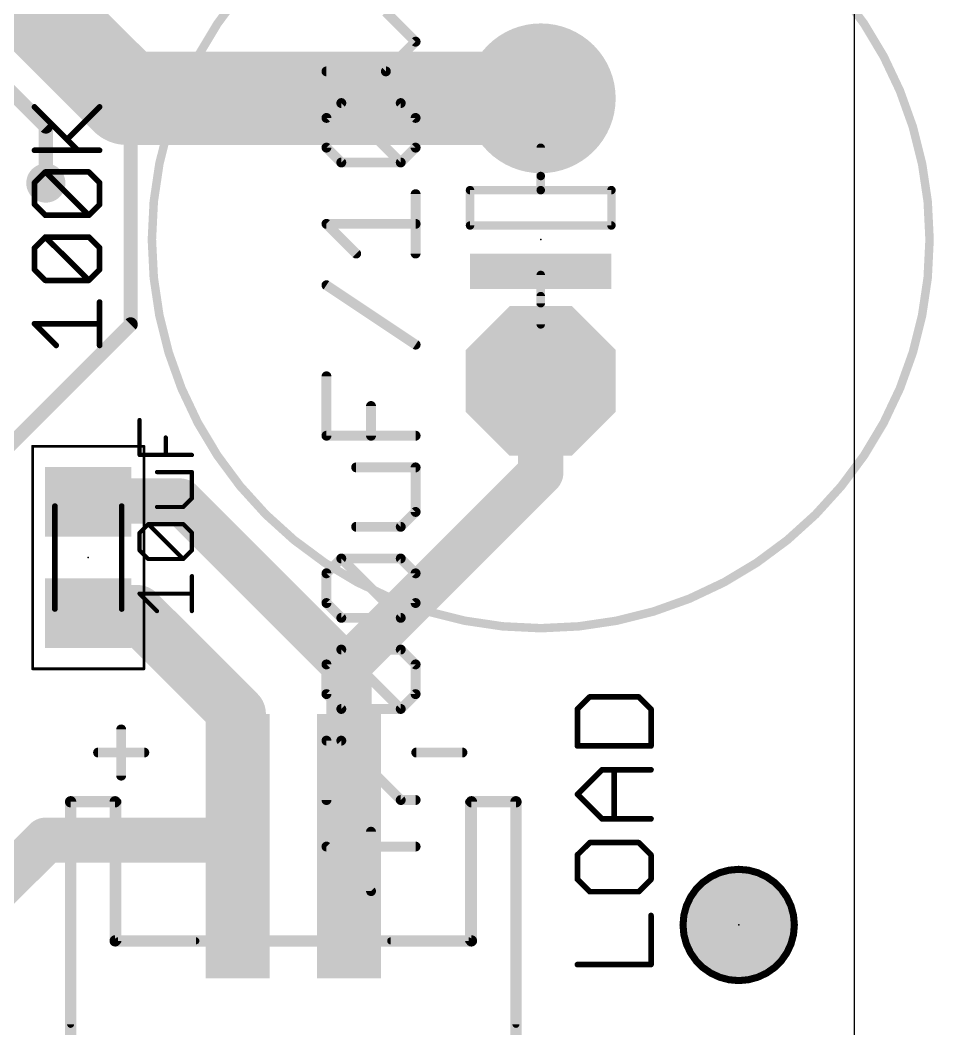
# Model space of a CAD drawing. Extents: x 0 to 46.4, y -16.3 to 38.5.
# Drawn here: x 30.02 to 46.43, y 4.23 to 22.36 of the extents above; entities that cross this region are included whole.
import ezdxf

# ---------------------------------------------------------------- set-up
doc = ezdxf.new("R2010")
doc.units = 0
for name, color, linetype in [('1', 12, 'CONTINUOUS'), ('17', 110, 'CONTINUOUS'), ('18', 110, 'CONTINUOUS'), ('20', 53, 'CONTINUOUS'), ('21', 40, 'CONTINUOUS'), ('23', 53, 'CONTINUOUS'), ('27', 253, 'CONTINUOUS'), ('29', 253, 'CONTINUOUS'), ('39', 12, 'CONTINUOUS'), ('41', 12, 'CONTINUOUS'), ('51', 253, 'CONTINUOUS')]:
    doc.layers.add(name, color=color, linetype=linetype)

# ---------------------------------------------------------------- blocks, each defined once
blk = doc.blocks.new('RECT')
blk.add_solid([(-0.5, -0.5), (0.5, -0.5), (-0.5, 0.5), (0.5, 0.5)])
blk = doc.blocks.new('ROUNDP')
at = {"const_width": 0.5}
blk.add_lwpolyline([(0, -0.25, 1), (0, 0.25, 1), (0, -0.25)], format="xyb", dxfattribs=at)
blk = doc.blocks.new('OCTAGONP')
at = {"const_width": 0.5}
blk.add_lwpolyline([(-0.25, -0.1036), (-0.25, 0.1036), (-0.1036, 0.25), (0.1036, 0.25), (0.25, 0.1036), (0.25, -0.1036), (0.1036, -0.25), (-0.1036, -0.25), (-0.25, -0.1036), (-0.25, 0.1036)], dxfattribs=at)
blk = doc.blocks.new('PIE')
at = {"const_width": 0.5}
blk.add_lwpolyline([(0, -0.25, 1), (0, 0.25, 1), (0, -0.25)], format="xyb", dxfattribs=at)
blk = doc.blocks.new('ROUNDV')
at = {"const_width": 0.5}
blk.add_lwpolyline([(0, -0.25, 1), (0, 0.25, 1), (0, -0.25)], format="xyb", dxfattribs=at)

msp = doc.modelspace()

# ---------------------------------------------------------------- linework, layer by layer
at = {"layer": '1'}
for points, const_width in [([(31.932, 20.955), (27.995, 24.892)], 1.6764), ([(32.567, 20.955), (31.932, 20.955)], 1.6764), ([(32.567, 20.955), (39.37, 20.955)], 1.6764), ([(30.48, 20.447), (29.718, 21.209)], 0.254), ([(32.004, 20.883), (32.567, 20.955)], 0.254), ([(32.004, 16.891), (32.004, 20.883)], 0.254), ([(30.48, 19.431), (30.48, 20.447)], 0.254), ([(29.718, 14.605), (32.004, 16.891)], 0.254), ([(39.37, 14.224), (39.37, 15.875)], 0.8128), ([(35.925, 10.779), (39.37, 14.224)], 0.8128), ([(32.893, 13.716), (31.258, 13.716)], 0.8128), ([(35.925, 10.684), (32.893, 13.716)], 0.8128), ([(31.258, 13.716), (31.242, 13.7)], 0.4064), ([(32.115, 11.7), (31.242, 11.7)], 1.016), ([(33.925, 9.89), (32.115, 11.7)], 1.016), ([(35.925, 10.684), (35.925, 10.779)], 0.8128), ([(35.925, 7.51), (35.925, 10.684)], 0.8128), ([(33.925, 7.51), (33.925, 9.89)], 1.016), ([(26.035, 3.175), (30.48, 7.62)], 0.8128), ([(30.48, 7.62), (33.815, 7.62)], 0.8128), ([(33.815, 7.62), (33.925, 7.51)], 0.8128)]:
    msp.add_lwpolyline(points, dxfattribs=dict(at, const_width=const_width))
for points, const_width in [([(31.932, 21.3741, 1), (31.932, 20.5359)], 0.8382), ([(32.567, 21.3741, 1), (32.567, 20.5359)], 0.8382), ([(32.567, 20.5359, 1), (32.567, 21.3741)], 0.8382), ([(39.37, 20.5359, 1), (39.37, 21.3741)], 0.8382), ([(31.6357, 20.6587, 1), (32.2283, 21.2513)], 0.8382), ([(32.5751, 20.892, 1), (32.5589, 21.018)], 0.127), ([(32.0675, 20.883, 1), (31.9405, 20.883)], 0.127), ([(31.9959, 20.946, 1), (32.0121, 20.82)], 0.127), ([(30.5435, 20.447, 1), (30.4165, 20.447)], 0.127), ([(30.4351, 20.4021, 1), (30.5249, 20.4919)], 0.127), ([(30.4165, 19.431, 1), (30.5435, 19.431)], 0.127), ([(31.9405, 16.891, 1), (32.0675, 16.891)], 0.127), ([(32.0489, 16.8461, 1), (31.9591, 16.9359)], 0.127), ([(39.5732, 15.875, 1), (39.1668, 15.875)], 0.4064), ([(39.5137, 14.0803, 1), (39.2263, 14.3677)], 0.4064), ([(39.1668, 14.224, 1), (39.5732, 14.224)], 0.4064), ([(31.258, 13.9192, 1), (31.258, 13.5128)], 0.4064), ([(33.0367, 13.8597, 1), (32.7493, 13.5723)], 0.4064), ([(32.893, 13.5128, 1), (32.893, 13.9192)], 0.4064), ([(31.1702, 13.7718, 1), (31.3138, 13.6282)], 0.2032), ([(31.3298, 13.6442, 1), (31.1862, 13.7878)], 0.2032), ([(31.242, 11.954, 1), (31.242, 11.446)], 0.508), ([(32.2946, 11.8796, 1), (31.9354, 11.5204)], 0.508), ([(32.115, 11.446, 1), (32.115, 11.954)], 0.508), ([(36.1282, 10.779, 1), (35.7218, 10.779)], 0.4064), ([(35.7813, 10.9227, 1), (36.0687, 10.6353)], 0.4064), ([(36.1282, 10.684, 1), (35.7218, 10.684)], 0.4064), ([(35.7218, 10.684, 1), (36.1282, 10.684)], 0.4064), ([(35.7813, 10.5403, 1), (36.0687, 10.8277)], 0.4064), ([(34.179, 9.89, 1), (33.671, 9.89)], 0.508), ([(33.7454, 9.7104, 1), (34.1046, 10.0696)], 0.508), ([(30.48, 7.8232, 1), (30.48, 7.4168)], 0.4064), ([(30.6237, 7.4763, 1), (30.3363, 7.7637)], 0.4064), ([(33.9587, 7.7637, 1), (33.6713, 7.4763)], 0.4064), ([(33.815, 7.4168, 1), (33.815, 7.8232)], 0.4064), ([(33.7813, 7.3663, 1), (34.0687, 7.6537)], 0.4064), ([(33.671, 7.51, 1), (34.179, 7.51)], 0.508), ([(35.7218, 7.51, 1), (36.1282, 7.51)], 0.4064)]:
    msp.add_lwpolyline(points, format="xyb", dxfattribs=dict(at, const_width=const_width))
at = {"layer": '20'}
msp.add_line((45, 35), (45, 3), dxfattribs=at)
at = {"layer": '21'}
for points, const_width in [([(39.37, 11.43, 1), (39.37, 25.4, 1), (39.37, 11.43)], 0.1524), ([(39.4081, 19.558, 1), (39.3319, 19.558)], 0.0762), ([(38.1, 19.3421, 1), (38.1, 19.2659)], 0.0762), ([(38.1381, 19.304, 1), (38.0619, 19.304)], 0.0762), ([(39.37, 19.3421, 1), (39.37, 19.2659)], 0.0762), ([(39.3319, 19.304, 1), (39.4081, 19.304)], 0.0762), ([(39.37, 19.2659, 1), (39.37, 19.3421)], 0.0762), ([(40.6781, 19.304, 1), (40.6019, 19.304)], 0.0762), ([(40.64, 19.2659, 1), (40.64, 19.3421)], 0.0762), ([(38.1, 18.7071, 1), (38.1, 18.6309)], 0.0762), ([(38.0619, 18.669, 1), (38.1381, 18.669)], 0.0762), ([(40.6019, 18.669, 1), (40.6781, 18.669)], 0.0762), ([(40.64, 18.6309, 1), (40.64, 18.7071)], 0.0762), ([(39.4081, 17.78, 1), (39.3319, 17.78)], 0.0762), ([(39.3319, 17.272, 1), (39.4081, 17.272)], 0.0762), ([(40.2496, 10.2207, 1), (40.2496, 10.1699)], 0.0508), ([(40.2676, 10.1773, 1), (40.2316, 10.2132)], 0.0508), ([(41.1488, 10.2132, 1), (41.1129, 10.1773)], 0.0508), ([(41.1309, 10.1699, 1), (41.1309, 10.2207)], 0.0508), ([(40.0547, 9.9749, 1), (40.0039, 9.9749)], 0.0508), ([(40.0113, 9.9929, 1), (40.0472, 9.957)], 0.0508), ([(41.3766, 9.9749, 1), (41.3258, 9.9749)], 0.0508), ([(41.3332, 9.957, 1), (41.3692, 9.9929)], 0.0508), ([(31.8778, 9.6106, 1), (31.7889, 9.6106)], 0.0889), ([(31.4182, 9.2398, 1), (31.4182, 9.1509)], 0.0889), ([(32.2486, 9.1509, 1), (32.2486, 9.2398)], 0.0889), ([(37.1332, 9.2398, 1), (37.1332, 9.1509)], 0.0889), ([(37.9636, 9.1509, 1), (37.9636, 9.2398)], 0.0889), ([(40.0293, 9.3394, 1), (40.0293, 9.2886)], 0.0508), ([(40.0039, 9.314, 1), (40.0547, 9.314)], 0.0508), ([(41.3258, 9.314, 1), (41.3766, 9.314)], 0.0508), ([(41.3512, 9.2886, 1), (41.3512, 9.3394)], 0.0508), ([(40.4699, 8.9109, 1), (40.4699, 8.8601)], 0.0508), ([(40.4879, 8.8676, 1), (40.452, 8.9035)], 0.0508), ([(40.7156, 8.8855, 1), (40.6648, 8.8855)], 0.0508), ([(41.3512, 8.8601, 1), (41.3512, 8.9109)], 0.0508), ([(31.7889, 8.7801, 1), (31.8778, 8.7801)], 0.0889), ([(30.925, 8.3418, 1), (30.925, 8.2782)], 0.0635), ([(30.9567, 8.31, 1), (30.8933, 8.31)], 0.0635), ([(31.8068, 8.31, 1), (31.7433, 8.31)], 0.0635), ([(31.775, 8.2782, 1), (31.775, 8.3418)], 0.0635), ([(38.1068, 8.31, 1), (38.0433, 8.31)], 0.0635), ([(38.075, 8.3418, 1), (38.075, 8.2782)], 0.0635), ([(38.9568, 8.31, 1), (38.8933, 8.31)], 0.0635), ([(38.925, 8.2782, 1), (38.925, 8.3418)], 0.0635), ([(40.0472, 8.4629, 1), (40.0113, 8.4269)], 0.0508), ([(40.0113, 8.4629, 1), (40.0472, 8.4269)], 0.0508), ([(40.4699, 8.0297, 1), (40.4699, 7.9789)], 0.0508), ([(40.452, 7.9863, 1), (40.4879, 8.0222)], 0.0508), ([(40.6648, 8.0043, 1), (40.7156, 8.0043)], 0.0508), ([(41.3512, 7.9789, 1), (41.3512, 8.0297)], 0.0508), ([(40.2496, 7.6012, 1), (40.2496, 7.5504)], 0.0508), ([(40.2676, 7.5578, 1), (40.2316, 7.5938)], 0.0508), ([(41.1488, 7.5938, 1), (41.1129, 7.5578)], 0.0508), ([(41.1309, 7.5504, 1), (41.1309, 7.6012)], 0.0508), ([(40.0547, 7.3555, 1), (40.0039, 7.3555)], 0.0508), ([(40.0113, 7.3734, 1), (40.0472, 7.3375)], 0.0508), ([(41.3766, 7.3555, 1), (41.3258, 7.3555)], 0.0508), ([(41.3332, 7.3375, 1), (41.3692, 7.3734)], 0.0508), ([(40.0472, 6.9328, 1), (40.0113, 6.8969)], 0.0508), ([(40.0039, 6.9148, 1), (40.0547, 6.9148)], 0.0508), ([(41.3258, 6.9148, 1), (41.3766, 6.9148)], 0.0508), ([(41.3692, 6.8969, 1), (41.3332, 6.9328)], 0.0508), ([(40.2496, 6.7199, 1), (40.2496, 6.6691)], 0.0508), ([(40.2316, 6.6766, 1), (40.2676, 6.7125)], 0.0508), ([(41.1129, 6.7125, 1), (41.1488, 6.6766)], 0.0508), ([(41.1309, 6.6691, 1), (41.1309, 6.7199)], 0.0508), ([(41.3766, 6.2661, 1), (41.3258, 6.2661)], 0.0508), ([(31.775, 5.8418, 1), (31.775, 5.7783)], 0.0635), ([(31.7433, 5.81, 1), (31.8068, 5.81)], 0.0635), ([(33.175, 5.7783, 1), (33.175, 5.8418)], 0.0635), ([(36.675, 5.8418, 1), (36.675, 5.7783)], 0.0635), ([(38.0433, 5.81, 1), (38.1068, 5.81)], 0.0635), ([(38.075, 5.7783, 1), (38.075, 5.8418)], 0.0635), ([(40.0293, 5.4102, 1), (40.0293, 5.3594)], 0.0508), ([(41.3258, 5.3848, 1), (41.3766, 5.3848)], 0.0508), ([(41.3512, 5.3594, 1), (41.3512, 5.4102)], 0.0508), ([(30.8933, 4.31, 1), (30.9567, 4.31)], 0.0635), ([(38.8933, 4.31, 1), (38.9568, 4.31)], 0.0635)]:
    msp.add_lwpolyline(points, format="xyb", dxfattribs=dict(at, const_width=const_width))
for points, const_width in [([(39.37, 19.558), (39.37, 19.304)], 0.1524), ([(39.37, 19.304), (38.1, 19.304)], 0.1524), ([(38.1, 19.304), (38.1, 18.669)], 0.1524), ([(40.64, 19.304), (39.37, 19.304)], 0.1524), ([(40.64, 18.669), (40.64, 19.304)], 0.1524), ([(38.1, 18.669), (40.64, 18.669)], 0.1524), ([(39.37, 17.78), (39.37, 17.272)], 0.1524), ([(40.2496, 10.1953), (40.0293, 9.9749)], 0.1016), ([(41.1309, 10.1953), (40.2496, 10.1953)], 0.1016), ([(41.3512, 9.9749), (41.1309, 10.1953)], 0.1016), ([(40.0293, 9.9749), (40.0293, 9.314)], 0.1016), ([(41.3512, 9.314), (41.3512, 9.9749)], 0.1016), ([(31.8334, 9.6106), (31.8334, 8.7801)], 0.1778), ([(31.4182, 9.1953), (32.2486, 9.1953)], 0.1778), ([(37.1332, 9.1953), (37.9636, 9.1953)], 0.1778), ([(40.0293, 9.314), (41.3512, 9.314)], 0.1016), ([(40.0293, 8.4449), (40.4699, 8.8855)], 0.1016), ([(40.4699, 8.8855), (41.3512, 8.8855)], 0.1016), ([(40.6902, 8.0043), (40.6902, 8.8855)], 0.1016), ([(30.925, 4.31), (30.925, 8.31)], 0.127), ([(30.925, 8.31), (31.775, 8.31)], 0.127), ([(31.775, 8.31), (31.775, 5.81)], 0.127), ([(38.075, 5.81), (38.075, 8.31)], 0.127), ([(38.075, 8.31), (38.925, 8.31)], 0.127), ([(38.925, 8.31), (38.925, 4.31)], 0.127), ([(40.4699, 8.0043), (40.0293, 8.4449)], 0.1016), ([(41.3512, 8.0043), (40.4699, 8.0043)], 0.1016), ([(40.2496, 7.5758), (40.0293, 7.3555)], 0.1016), ([(41.1309, 7.5758), (40.2496, 7.5758)], 0.1016), ([(41.3512, 7.3555), (41.1309, 7.5758)], 0.1016), ([(40.0293, 7.3555), (40.0293, 6.9148)], 0.1016), ([(41.3512, 6.9148), (41.3512, 7.3555)], 0.1016), ([(40.0293, 6.9148), (40.2496, 6.6945)], 0.1016), ([(41.1309, 6.6945), (41.3512, 6.9148)], 0.1016), ([(40.2496, 6.6945), (41.1309, 6.6945)], 0.1016), ([(41.3512, 5.3848), (41.3512, 6.2661)], 0.1016), ([(31.775, 5.81), (33.175, 5.81)], 0.127), ([(36.675, 5.81), (38.075, 5.81)], 0.127), ([(40.0293, 5.3848), (41.3512, 5.3848)], 0.1016)]:
    msp.add_lwpolyline(points, dxfattribs=dict(at, const_width=const_width))
at = {"layer": '23'}
for p in [(39.37, 18.415), (31.242, 12.7), (42.926, 6.096)]:
    msp.add_point(p, dxfattribs=at)
at = {"layer": '27'}
for points, const_width in [([(37.1221, 21.9726), (36.5882, 22.5064)], 0.1778), ([(36.5882, 21.4387), (37.1221, 21.9726)], 0.1778), ([(35.5205, 21.4387), (36.5882, 21.4387)], 0.1778), ([(31.0554, 20.021), (30.2758, 20.8006)], 0.1016), ([(30.8605, 20.2159), (31.4452, 20.8006)], 0.1016), ([(35.5205, 20.6023), (35.7875, 20.8693)], 0.1778), ([(35.7875, 20.8693), (36.8552, 20.8693)], 0.1778), ([(36.8552, 19.8016), (35.7875, 20.8693)], 0.1778), ([(36.8552, 20.8693), (37.1221, 20.6023)], 0.1778), ([(35.5205, 20.0685), (35.5205, 20.6023)], 0.1778), ([(37.1221, 20.6023), (37.1221, 20.0685)], 0.1778), ([(35.7875, 19.8016), (35.5205, 20.0685)], 0.1778), ([(37.1221, 20.0685), (36.8552, 19.8016)], 0.1778), ([(30.2758, 20.021), (31.4452, 20.021)], 0.1016), ([(36.8552, 19.8016), (35.7875, 19.8016)], 0.1778), ([(30.2758, 19.4363), (30.4707, 19.6312)], 0.1016), ([(30.4707, 19.6312), (31.2503, 19.6312)], 0.1016), ([(31.2503, 18.8516), (30.4707, 19.6312)], 0.1016), ([(31.2503, 19.6312), (31.4452, 19.4363)], 0.1016), ([(30.2758, 19.0465), (30.2758, 19.4363)], 0.1016), ([(31.4452, 19.4363), (31.4452, 19.0465)], 0.1016), ([(37.1221, 18.1644), (37.1221, 19.2321)], 0.1778), ([(30.4707, 18.8516), (30.2758, 19.0465)], 0.1016), ([(31.4452, 19.0465), (31.2503, 18.8516)], 0.1016), ([(31.2503, 18.8516), (30.4707, 18.8516)], 0.1016), ([(36.0544, 18.1644), (35.5205, 18.6983)], 0.1778), ([(35.5205, 18.6983), (37.1221, 18.6983)], 0.1778), ([(30.2758, 18.2669), (30.4707, 18.4618)], 0.1016), ([(30.4707, 18.4618), (31.2503, 18.4618)], 0.1016), ([(31.2503, 17.6822), (30.4707, 18.4618)], 0.1016), ([(31.2503, 18.4618), (31.4452, 18.2669)], 0.1016), ([(30.2758, 17.8771), (30.2758, 18.2669)], 0.1016), ([(31.4452, 18.2669), (31.4452, 17.8771)], 0.1016), ([(30.4707, 17.6822), (30.2758, 17.8771)], 0.1016), ([(31.4452, 17.8771), (31.2503, 17.6822)], 0.1016), ([(31.2503, 17.6822), (30.4707, 17.6822)], 0.1016), ([(37.1221, 16.5272), (35.5205, 17.595)], 0.1778), ([(31.4452, 16.5128), (31.4452, 17.2924)], 0.1016), ([(30.6656, 16.5128), (30.2758, 16.9026)], 0.1016), ([(30.2758, 16.9026), (31.4452, 16.9026)], 0.1016), ([(35.5205, 14.8901), (35.5205, 15.9578)], 0.1778), ([(36.3213, 14.8901), (36.3213, 15.4239)], 0.1778), ([(32.1633, 14.5447), (32.1633, 15.1717)], 0.0762), ([(32.6336, 14.5447), (32.6336, 14.8582)], 0.0762), ([(37.1221, 14.8901), (35.5205, 14.8901)], 0.1778), ([(33.1039, 14.5447), (32.1633, 14.5447)], 0.0762), ([(37.1221, 14.3206), (36.0544, 14.3206)], 0.1778), ([(37.1221, 13.5199), (37.1221, 14.3206)], 0.1778), ([(33.1039, 14.2362), (32.4768, 14.2362)], 0.0762), ([(33.1039, 13.7659), (33.1039, 14.2362)], 0.0762), ([(32.9471, 13.6091), (33.1039, 13.7659)], 0.0762), ([(32.4768, 13.6091), (32.9471, 13.6091)], 0.0762), ([(36.8552, 13.2529), (37.1221, 13.5199)], 0.1778), ([(32.1633, 13.1439), (32.3201, 13.3007)], 0.0762), ([(32.3201, 13.3007), (32.9471, 13.3007)], 0.0762), ([(32.9471, 12.6736), (32.3201, 13.3007)], 0.0762), ([(32.9471, 13.3007), (33.1039, 13.1439)], 0.0762), ([(36.0544, 13.2529), (36.8552, 13.2529)], 0.1778), ([(32.1633, 12.8304), (32.1633, 13.1439)], 0.0762), ([(33.1039, 13.1439), (33.1039, 12.8304)], 0.0762), ([(32.3201, 12.6736), (32.1633, 12.8304)], 0.0762), ([(32.9471, 12.6736), (32.3201, 12.6736)], 0.0762), ([(33.1039, 12.8304), (32.9471, 12.6736)], 0.0762), ([(35.5205, 12.4166), (35.7875, 12.6835)], 0.1778), ([(35.7875, 12.6835), (36.8552, 12.6835)], 0.1778), ([(36.8552, 11.6158), (35.7875, 12.6835)], 0.1778), ([(36.8552, 12.6835), (37.1221, 12.4166)], 0.1778), ([(33.1039, 11.7381), (33.1039, 12.3652)], 0.0762), ([(35.5205, 11.8827), (35.5205, 12.4166)], 0.1778), ([(37.1221, 12.4166), (37.1221, 11.8827)], 0.1778), ([(32.4768, 11.7381), (32.1633, 12.0516)], 0.0762), ([(32.1633, 12.0516), (33.1039, 12.0516)], 0.0762), ([(35.7875, 11.6158), (35.5205, 11.8827)], 0.1778), ([(37.1221, 11.8827), (36.8552, 11.6158)], 0.1778), ([(36.8552, 11.6158), (35.7875, 11.6158)], 0.1778), ([(35.5205, 10.7794), (35.7875, 11.0463)], 0.1778), ([(35.7875, 11.0463), (36.8552, 11.0463)], 0.1778), ([(36.8552, 9.9786), (35.7875, 11.0463)], 0.1778), ([(36.8552, 11.0463), (37.1221, 10.7794)], 0.1778), ([(35.5205, 10.2455), (35.5205, 10.7794)], 0.1778), ([(37.1221, 10.7794), (37.1221, 10.2455)], 0.1778), ([(35.7875, 9.9786), (35.5205, 10.2455)], 0.1778), ([(37.1221, 10.2455), (36.8552, 9.9786)], 0.1778), ([(36.8552, 9.9786), (35.7875, 9.9786)], 0.1778), ([(35.5205, 8.3415), (35.5205, 9.4092)], 0.1778), ([(35.5205, 9.4092), (35.7875, 9.4092)], 0.1778), ([(35.7875, 9.4092), (36.8552, 8.3415)], 0.1778), ([(36.8552, 8.3415), (37.1221, 8.3415)], 0.1778), ([(36.3213, 6.7043), (36.3213, 7.772)], 0.1778), ([(37.1221, 7.5051), (35.5205, 7.5051)], 0.1778), ([(35.5205, 7.5051), (36.3213, 6.7043)], 0.1778)]:
    msp.add_lwpolyline(points, dxfattribs=dict(at, const_width=const_width))
for points, const_width in [([(37.1535, 21.9411, 1), (37.0907, 22.004)], 0.0889), ([(37.0907, 21.9411, 1), (37.1535, 22.004)], 0.0889), ([(35.5205, 21.4832, 1), (35.5205, 21.3943)], 0.0889), ([(36.5568, 21.4701, 1), (36.6197, 21.4073)], 0.0889), ([(36.5882, 21.3943, 1), (36.5882, 21.4832)], 0.0889), ([(30.2938, 20.8185, 1), (30.2578, 20.7826)], 0.0508), ([(31.4632, 20.7826, 1), (31.4272, 20.8185)], 0.0508), ([(35.8189, 20.9007, 1), (35.756, 20.8378)], 0.0889), ([(35.7875, 20.9137, 1), (35.7875, 20.8248)], 0.0889), ([(35.8189, 20.8378, 1), (35.756, 20.9007)], 0.0889), ([(36.8866, 20.9007, 1), (36.8237, 20.8378)], 0.0889), ([(36.8552, 20.8248, 1), (36.8552, 20.9137)], 0.0889), ([(35.4891, 20.6338, 1), (35.552, 20.5709)], 0.0889), ([(35.565, 20.6023, 1), (35.4761, 20.6023)], 0.0889), ([(37.1666, 20.6023, 1), (37.0777, 20.6023)], 0.0889), ([(37.0907, 20.5709, 1), (37.1535, 20.6338)], 0.0889), ([(30.8425, 20.2338, 1), (30.8785, 20.1979)], 0.0508), ([(35.552, 20.0999, 1), (35.4891, 20.0371)], 0.0889), ([(37.1535, 20.0371, 1), (37.0907, 20.0999)], 0.0889), ([(30.2758, 20.0464, 1), (30.2758, 19.9956)], 0.0508), ([(31.0374, 20.003, 1), (31.0734, 20.039)], 0.0508), ([(31.4452, 19.9956, 1), (31.4452, 20.0464)], 0.0508), ([(35.4761, 20.0685, 1), (35.565, 20.0685)], 0.0889), ([(37.0777, 20.0685, 1), (37.1666, 20.0685)], 0.0889), ([(35.7875, 19.846, 1), (35.7875, 19.7571)], 0.0889), ([(35.756, 19.7701, 1), (35.8189, 19.833)], 0.0889), ([(36.8237, 19.833, 1), (36.8866, 19.7701)], 0.0889), ([(36.8237, 19.7701, 1), (36.8866, 19.833)], 0.0889), ([(36.8552, 19.7571, 1), (36.8552, 19.846)], 0.0889), ([(30.4887, 19.6492, 1), (30.4527, 19.6132)], 0.0508), ([(30.4707, 19.6566, 1), (30.4707, 19.6058)], 0.0508), ([(30.4887, 19.6132, 1), (30.4527, 19.6492)], 0.0508), ([(31.2683, 19.6492, 1), (31.2323, 19.6132)], 0.0508), ([(31.2503, 19.6058, 1), (31.2503, 19.6566)], 0.0508), ([(30.2578, 19.4543, 1), (30.2938, 19.4183)], 0.0508), ([(30.3012, 19.4363, 1), (30.2504, 19.4363)], 0.0508), ([(31.4706, 19.4363, 1), (31.4198, 19.4363)], 0.0508), ([(31.4272, 19.4183, 1), (31.4632, 19.4543)], 0.0508), ([(37.1666, 19.2321, 1), (37.0777, 19.2321)], 0.0889), ([(30.2938, 19.0645, 1), (30.2578, 19.0285)], 0.0508), ([(30.2504, 19.0465, 1), (30.3012, 19.0465)], 0.0508), ([(31.4198, 19.0465, 1), (31.4706, 19.0465)], 0.0508), ([(31.4632, 19.0285, 1), (31.4272, 19.0645)], 0.0508), ([(30.4707, 18.877, 1), (30.4707, 18.8262)], 0.0508), ([(30.4527, 18.8336, 1), (30.4887, 18.8696)], 0.0508), ([(31.2323, 18.8696, 1), (31.2683, 18.8336)], 0.0508), ([(31.2323, 18.8336, 1), (31.2683, 18.8696)], 0.0508), ([(31.2503, 18.8262, 1), (31.2503, 18.877)], 0.0508), ([(35.552, 18.7297, 1), (35.4891, 18.6668)], 0.0889), ([(35.5205, 18.7427, 1), (35.5205, 18.6538)], 0.0889), ([(37.1221, 18.6538, 1), (37.1221, 18.7427)], 0.0889), ([(30.4887, 18.4798, 1), (30.4527, 18.4438)], 0.0508), ([(30.4707, 18.4872, 1), (30.4707, 18.4364)], 0.0508), ([(30.4887, 18.4438, 1), (30.4527, 18.4798)], 0.0508), ([(31.2683, 18.4798, 1), (31.2323, 18.4438)], 0.0508), ([(31.2503, 18.4364, 1), (31.2503, 18.4872)], 0.0508), ([(30.3012, 18.2669, 1), (30.2504, 18.2669)], 0.0508), ([(31.4706, 18.2669, 1), (31.4198, 18.2669)], 0.0508), ([(30.2578, 18.2849, 1), (30.2938, 18.2489)], 0.0508), ([(31.4272, 18.2489, 1), (31.4632, 18.2849)], 0.0508), ([(36.023, 18.133, 1), (36.0858, 18.1958)], 0.0889), ([(37.0777, 18.1644, 1), (37.1666, 18.1644)], 0.0889), ([(30.2938, 17.8951, 1), (30.2578, 17.8591)], 0.0508), ([(30.2504, 17.8771, 1), (30.3012, 17.8771)], 0.0508), ([(31.4198, 17.8771, 1), (31.4706, 17.8771)], 0.0508), ([(31.4632, 17.8591, 1), (31.4272, 17.8951)], 0.0508), ([(30.4707, 17.7076, 1), (30.4707, 17.6568)], 0.0508), ([(30.4527, 17.6642, 1), (30.4887, 17.7002)], 0.0508), ([(31.2323, 17.7002, 1), (31.2683, 17.6642)], 0.0508), ([(31.2323, 17.6642, 1), (31.2683, 17.7002)], 0.0508), ([(31.2503, 17.6568, 1), (31.2503, 17.7076)], 0.0508), ([(35.5452, 17.6319, 1), (35.4959, 17.558)], 0.0889), ([(31.4706, 17.2924, 1), (31.4198, 17.2924)], 0.0508), ([(30.2938, 16.9206, 1), (30.2578, 16.8846)], 0.0508), ([(30.2758, 16.928, 1), (30.2758, 16.8772)], 0.0508), ([(31.4452, 16.8772, 1), (31.4452, 16.928)], 0.0508), ([(30.6476, 16.4948, 1), (30.6836, 16.5308)], 0.0508), ([(31.4198, 16.5128, 1), (31.4706, 16.5128)], 0.0508), ([(37.0974, 16.4903, 1), (37.1468, 16.5642)], 0.0889), ([(35.565, 15.9578, 1), (35.4761, 15.9578)], 0.0889), ([(36.3658, 15.4239, 1), (36.2769, 15.4239)], 0.0889), ([(32.1823, 15.1717, 1), (32.1442, 15.1717)], 0.0381), ([(32.6527, 14.8582, 1), (32.6146, 14.8582)], 0.0381), ([(35.5205, 14.9345, 1), (35.5205, 14.8456)], 0.0889), ([(35.4761, 14.8901, 1), (35.565, 14.8901)], 0.0889), ([(36.2769, 14.8901, 1), (36.3658, 14.8901)], 0.0889), ([(37.1221, 14.8456, 1), (37.1221, 14.9345)], 0.0889), ([(32.1442, 14.5447, 1), (32.1823, 14.5447)], 0.0381), ([(32.1633, 14.5637, 1), (32.1633, 14.5256)], 0.0381), ([(32.6146, 14.5447, 1), (32.6527, 14.5447)], 0.0381), ([(33.1039, 14.5256, 1), (33.1039, 14.5637)], 0.0381), ([(36.0544, 14.3651, 1), (36.0544, 14.2762)], 0.0889), ([(37.1666, 14.3206, 1), (37.0777, 14.3206)], 0.0889), ([(37.1221, 14.2762, 1), (37.1221, 14.3651)], 0.0889), ([(32.4768, 14.2553, 1), (32.4768, 14.2172)], 0.0381), ([(33.123, 14.2362, 1), (33.0849, 14.2362)], 0.0381), ([(33.1039, 14.2172, 1), (33.1039, 14.2553)], 0.0381), ([(33.0849, 13.7659, 1), (33.123, 13.7659)], 0.0381), ([(33.1174, 13.7524, 1), (33.0904, 13.7794)], 0.0381), ([(32.4768, 13.6282, 1), (32.4768, 13.5901)], 0.0381), ([(32.9337, 13.6226, 1), (32.9606, 13.5957)], 0.0381), ([(32.9471, 13.5901, 1), (32.9471, 13.6282)], 0.0381), ([(37.1535, 13.4884, 1), (37.0907, 13.5513)], 0.0889), ([(37.0777, 13.5199, 1), (37.1666, 13.5199)], 0.0889), ([(32.3335, 13.3142, 1), (32.3066, 13.2872)], 0.0381), ([(32.3201, 13.3197, 1), (32.3201, 13.2816)], 0.0381), ([(32.3335, 13.2872, 1), (32.3066, 13.3142)], 0.0381), ([(32.9606, 13.3142, 1), (32.9337, 13.2872)], 0.0381), ([(32.9471, 13.2816, 1), (32.9471, 13.3197)], 0.0381), ([(36.0544, 13.2974, 1), (36.0544, 13.2085)], 0.0889), ([(36.8237, 13.2844, 1), (36.8866, 13.2215)], 0.0889), ([(36.8552, 13.2085, 1), (36.8552, 13.2974)], 0.0889), ([(32.1823, 13.1439, 1), (32.1442, 13.1439)], 0.0381), ([(32.1498, 13.1574, 1), (32.1768, 13.1304)], 0.0381), ([(33.123, 13.1439, 1), (33.0849, 13.1439)], 0.0381), ([(33.0904, 13.1304, 1), (33.1174, 13.1574)], 0.0381), ([(32.1442, 12.8304, 1), (32.1823, 12.8304)], 0.0381), ([(32.1768, 12.8439, 1), (32.1498, 12.8169)], 0.0381), ([(32.3201, 12.6927, 1), (32.3201, 12.6546)], 0.0381), ([(32.3066, 12.6601, 1), (32.3335, 12.6871)], 0.0381), ([(32.9337, 12.6871, 1), (32.9606, 12.6601)], 0.0381), ([(32.9337, 12.6601, 1), (32.9606, 12.6871)], 0.0381), ([(32.9471, 12.6546, 1), (32.9471, 12.6927)], 0.0381), ([(33.0849, 12.8304, 1), (33.123, 12.8304)], 0.0381), ([(33.1174, 12.8169, 1), (33.0904, 12.8439)], 0.0381), ([(35.7875, 12.7279, 1), (35.7875, 12.639)], 0.0889), ([(35.8189, 12.7149, 1), (35.756, 12.6521)], 0.0889), ([(35.8189, 12.6521, 1), (35.756, 12.7149)], 0.0889), ([(36.8866, 12.7149, 1), (36.8237, 12.6521)], 0.0889), ([(36.8552, 12.639, 1), (36.8552, 12.7279)], 0.0889), ([(33.123, 12.3652, 1), (33.0849, 12.3652)], 0.0381), ([(35.4891, 12.448, 1), (35.552, 12.3851)], 0.0889), ([(35.565, 12.4166, 1), (35.4761, 12.4166)], 0.0889), ([(37.1666, 12.4166, 1), (37.0777, 12.4166)], 0.0889), ([(37.0907, 12.3851, 1), (37.1535, 12.448)], 0.0889), ([(32.1768, 12.0651, 1), (32.1498, 12.0382)], 0.0381), ([(32.1633, 12.0707, 1), (32.1633, 12.0326)], 0.0381), ([(33.1039, 12.0326, 1), (33.1039, 12.0707)], 0.0381), ([(35.552, 11.9141, 1), (35.4891, 11.8513)], 0.0889), ([(37.1535, 11.8513, 1), (37.0907, 11.9141)], 0.0889), ([(35.4761, 11.8827, 1), (35.565, 11.8827)], 0.0889), ([(37.0777, 11.8827, 1), (37.1666, 11.8827)], 0.0889), ([(32.4634, 11.7246, 1), (32.4903, 11.7516)], 0.0381), ([(33.0849, 11.7381, 1), (33.123, 11.7381)], 0.0381), ([(35.7875, 11.6602, 1), (35.7875, 11.5713)], 0.0889), ([(35.756, 11.5843, 1), (35.8189, 11.6472)], 0.0889), ([(36.8237, 11.6472, 1), (36.8866, 11.5843)], 0.0889), ([(36.8237, 11.5843, 1), (36.8866, 11.6472)], 0.0889), ([(36.8552, 11.5713, 1), (36.8552, 11.6602)], 0.0889), ([(35.8189, 11.0778, 1), (35.756, 11.0149)], 0.0889), ([(35.7875, 11.0908, 1), (35.7875, 11.0019)], 0.0889), ([(35.8189, 11.0149, 1), (35.756, 11.0778)], 0.0889), ([(36.8866, 11.0778, 1), (36.8237, 11.0149)], 0.0889), ([(36.8552, 11.0019, 1), (36.8552, 11.0908)], 0.0889), ([(35.565, 10.7794, 1), (35.4761, 10.7794)], 0.0889), ([(35.4891, 10.8108, 1), (35.552, 10.748)], 0.0889), ([(37.1666, 10.7794, 1), (37.0777, 10.7794)], 0.0889), ([(37.0907, 10.748, 1), (37.1535, 10.8108)], 0.0889), ([(35.552, 10.277, 1), (35.4891, 10.2141)], 0.0889), ([(37.1535, 10.2141, 1), (37.0907, 10.277)], 0.0889), ([(35.4761, 10.2455, 1), (35.565, 10.2455)], 0.0889), ([(37.0777, 10.2455, 1), (37.1666, 10.2455)], 0.0889), ([(35.7875, 10.0231, 1), (35.7875, 9.9342)], 0.0889), ([(35.756, 9.9472, 1), (35.8189, 10.0101)], 0.0889), ([(36.8237, 10.0101, 1), (36.8866, 9.9472)], 0.0889), ([(36.8237, 9.9472, 1), (36.8866, 10.0101)], 0.0889), ([(36.8552, 9.9342, 1), (36.8552, 10.0231)], 0.0889), ([(35.5205, 9.4536, 1), (35.5205, 9.3647)], 0.0889), ([(35.565, 9.4092, 1), (35.4761, 9.4092)], 0.0889), ([(35.8189, 9.4406, 1), (35.756, 9.3777)], 0.0889), ([(35.7875, 9.3647, 1), (35.7875, 9.4536)], 0.0889), ([(35.4761, 8.3415, 1), (35.565, 8.3415)], 0.0889), ([(36.8552, 8.3859, 1), (36.8552, 8.297)], 0.0889), ([(36.8237, 8.31, 1), (36.8866, 8.3729)], 0.0889), ([(37.1221, 8.297, 1), (37.1221, 8.3859)], 0.0889), ([(36.3658, 7.772, 1), (36.2769, 7.772)], 0.0889), ([(35.5205, 7.5495, 1), (35.5205, 7.4606)], 0.0889), ([(35.552, 7.5365, 1), (35.4891, 7.4737)], 0.0889), ([(37.1221, 7.4606, 1), (37.1221, 7.5495)], 0.0889), ([(36.2769, 6.7043, 1), (36.3658, 6.7043)], 0.0889), ([(36.2899, 6.6729, 1), (36.3527, 6.7357)], 0.0889)]:
    msp.add_lwpolyline(points, format="xyb", dxfattribs=dict(at, const_width=const_width))
at = {"layer": '29', "const_width": 0.127}
for points in [[(42.584, 7.0357), (42.426, 6.962)], [(42.7524, 7.0808), (42.584, 7.0357)], [(42.926, 7.096), (42.7524, 7.0808)], [(43.0996, 7.0808), (42.926, 7.096)], [(43.268, 7.0357), (43.0996, 7.0808)], [(43.426, 6.962), (43.268, 7.0357)], [(42.2832, 6.862), (42.16, 6.7388)], [(42.2792, 6.858), (43.5728, 6.858)], [(42.426, 6.962), (42.2832, 6.862)], [(42.4753, 6.985), (43.3767, 6.985)], [(43.5688, 6.862), (43.426, 6.962)], [(43.692, 6.7388), (43.5688, 6.862)], [(42.16, 6.7388), (42.06, 6.596)], [(42.1545, 6.731), (43.6975, 6.731)], [(43.792, 6.596), (43.692, 6.7388)], [(42.06, 6.596), (41.9863, 6.438)], [(42.0045, 6.477), (43.8475, 6.477)], [(42.0656, 6.604), (43.7864, 6.604)], [(43.8657, 6.438), (43.792, 6.596)], [(41.9863, 6.438), (41.9412, 6.2696)], [(41.9627, 6.35), (43.8893, 6.35)], [(43.9108, 6.2696), (43.8657, 6.438)], [(41.9412, 6.2696), (41.926, 6.096)], [(41.9371, 6.223), (43.9149, 6.223)], [(43.926, 6.096), (43.9108, 6.2696)], [(41.926, 6.096), (41.9412, 5.9224)], [(41.926, 6.096), (43.926, 6.096)], [(41.9371, 5.969), (43.9149, 5.969)], [(41.9412, 5.9224), (41.9863, 5.754)], [(43.8657, 5.754), (43.9108, 5.9224)], [(43.9108, 5.9224), (43.926, 6.096)], [(41.9627, 5.842), (43.8893, 5.842)], [(41.9863, 5.754), (42.06, 5.596)], [(43.792, 5.596), (43.8657, 5.754)], [(42.0045, 5.715), (43.8475, 5.715)], [(42.06, 5.596), (42.16, 5.4532)], [(42.0656, 5.588), (43.7864, 5.588)], [(43.692, 5.4532), (43.792, 5.596)], [(42.1545, 5.461), (43.6975, 5.461)], [(42.16, 5.4532), (42.2832, 5.33)], [(43.5688, 5.33), (43.692, 5.4532)], [(42.2792, 5.334), (43.5728, 5.334)], [(42.2832, 5.33), (42.426, 5.23)], [(42.426, 5.23), (42.584, 5.1563)], [(42.4753, 5.207), (43.3767, 5.207)], [(43.268, 5.1563), (43.426, 5.23)], [(43.426, 5.23), (43.5688, 5.33)], [(42.584, 5.1563), (42.7524, 5.1112)], [(42.7524, 5.1112), (42.926, 5.096)], [(42.926, 5.096), (43.0996, 5.1112)], [(43.0996, 5.1112), (43.268, 5.1563)]]:
    msp.add_lwpolyline(points, dxfattribs=at)
at = {"layer": '29', "const_width": 0.0635}
for points in [[(42.5758, 7.0664, 1), (42.5922, 7.005)], [(42.5974, 7.0069, 1), (42.5706, 7.0645)], [(42.7496, 7.1124, 1), (42.7551, 7.0492)], [(42.7606, 7.0501, 1), (42.7441, 7.1115)], [(42.9288, 7.1276, 1), (42.9232, 7.0644)], [(42.9288, 7.0644, 1), (42.9232, 7.1276)], [(43.1079, 7.1115, 1), (43.0914, 7.0501)], [(43.0969, 7.0492, 1), (43.1024, 7.1124)], [(43.2814, 7.0645, 1), (43.2546, 7.0069)], [(43.2598, 7.005, 1), (43.2762, 7.0664)], [(42.2792, 6.8898, 1), (42.2792, 6.8263)], [(42.265, 6.8881, 1), (42.3014, 6.836)], [(42.3057, 6.8396, 1), (42.2608, 6.8845)], [(42.4126, 6.9908, 1), (42.4394, 6.9332)], [(42.4442, 6.936, 1), (42.4078, 6.988)], [(42.4753, 7.0168, 1), (42.4753, 6.9533)], [(43.3767, 6.9533, 1), (43.3767, 7.0168)], [(43.4442, 6.988, 1), (43.4078, 6.936)], [(43.4126, 6.9332, 1), (43.4394, 6.9908)], [(43.5912, 6.8845, 1), (43.5463, 6.8396)], [(43.5506, 6.836, 1), (43.587, 6.8881)], [(43.5728, 6.8263, 1), (43.5728, 6.8898)], [(42.1545, 6.7628, 1), (42.1545, 6.6993)], [(42.1375, 6.7612, 1), (42.1824, 6.7163)], [(42.186, 6.7206, 1), (42.1339, 6.757)], [(43.7181, 6.757, 1), (43.666, 6.7206)], [(43.6696, 6.7163, 1), (43.7145, 6.7612)], [(43.6975, 6.6993, 1), (43.6975, 6.7628)], [(42.0045, 6.5088, 1), (42.0045, 6.4453)], [(42.034, 6.6142, 1), (42.086, 6.5778)], [(42.0888, 6.5826, 1), (42.0312, 6.6094)], [(42.0656, 6.6357, 1), (42.0656, 6.5723)], [(43.8208, 6.6094, 1), (43.7632, 6.5826)], [(43.766, 6.5778, 1), (43.818, 6.6142)], [(43.7864, 6.5723, 1), (43.7864, 6.6357)], [(43.8475, 6.4453, 1), (43.8475, 6.5088)], [(41.9627, 6.3818, 1), (41.9627, 6.3183)], [(41.9575, 6.4514, 1), (42.0151, 6.4246)], [(42.017, 6.4298, 1), (41.9556, 6.4462)], [(43.8964, 6.4462, 1), (43.835, 6.4298)], [(43.8369, 6.4246, 1), (43.8945, 6.4514)], [(43.8893, 6.3183, 1), (43.8893, 6.3818)], [(41.9371, 6.2547, 1), (41.9371, 6.1913)], [(41.9105, 6.2779, 1), (41.9719, 6.2614)], [(41.9728, 6.2669, 1), (41.9096, 6.2724)], [(43.9424, 6.2724, 1), (43.8792, 6.2669)], [(43.8801, 6.2614, 1), (43.9415, 6.2779)], [(43.9149, 6.1913, 1), (43.9149, 6.2547)], [(41.9576, 6.0988, 1), (41.8944, 6.0932)], [(41.926, 6.1277, 1), (41.926, 6.0643)], [(41.8944, 6.0988, 1), (41.9576, 6.0932)], [(41.9371, 6.0008, 1), (41.9371, 5.9373)], [(41.9719, 5.9306, 1), (41.9105, 5.9141)], [(43.9415, 5.9141, 1), (43.8801, 5.9306)], [(43.9576, 6.0932, 1), (43.8944, 6.0988)], [(43.8944, 6.0932, 1), (43.9576, 6.0988)], [(43.9149, 5.9373, 1), (43.9149, 6.0008)], [(43.926, 6.0643, 1), (43.926, 6.1277)], [(41.9096, 5.9196, 1), (41.9728, 5.9251)], [(41.9627, 5.8738, 1), (41.9627, 5.8103)], [(42.0151, 5.7674, 1), (41.9575, 5.7406)], [(43.8945, 5.7406, 1), (43.8369, 5.7674)], [(43.8792, 5.9251, 1), (43.9424, 5.9196)], [(43.8893, 5.8103, 1), (43.8893, 5.8738)], [(41.9556, 5.7458, 1), (42.017, 5.7622)], [(42.0045, 5.7467, 1), (42.0045, 5.6833)], [(42.086, 5.6142, 1), (42.034, 5.5778)], [(42.0312, 5.5826, 1), (42.0888, 5.6094)], [(42.0656, 5.6197, 1), (42.0656, 5.5563)], [(43.7632, 5.6094, 1), (43.8208, 5.5826)], [(43.818, 5.5778, 1), (43.766, 5.6142)], [(43.7864, 5.5563, 1), (43.7864, 5.6197)], [(43.835, 5.7622, 1), (43.8964, 5.7458)], [(43.8475, 5.6833, 1), (43.8475, 5.7467)], [(42.1545, 5.4928, 1), (42.1545, 5.4293)], [(42.1824, 5.4757, 1), (42.1375, 5.4308)], [(42.1339, 5.435, 1), (42.186, 5.4714)], [(43.666, 5.4714, 1), (43.7181, 5.435)], [(43.7145, 5.4308, 1), (43.6696, 5.4757)], [(43.6975, 5.4293, 1), (43.6975, 5.4928)], [(42.2792, 5.3658, 1), (42.2792, 5.3023)], [(42.3014, 5.356, 1), (42.265, 5.3039)], [(42.2608, 5.3075, 1), (42.3057, 5.3524)], [(42.4394, 5.2588, 1), (42.4126, 5.2012)], [(42.4078, 5.204, 1), (42.4442, 5.256)], [(42.4753, 5.2387, 1), (42.4753, 5.1753)], [(43.3767, 5.1753, 1), (43.3767, 5.2387)], [(43.4078, 5.256, 1), (43.4442, 5.204)], [(43.4394, 5.2012, 1), (43.4126, 5.2588)], [(43.5463, 5.3524, 1), (43.5912, 5.3075)], [(43.587, 5.3039, 1), (43.5506, 5.356)], [(43.5728, 5.3023, 1), (43.5728, 5.3658)], [(42.5922, 5.187, 1), (42.5758, 5.1256)], [(42.5706, 5.1275, 1), (42.5974, 5.1851)], [(42.7551, 5.1428, 1), (42.7496, 5.0796)], [(42.7441, 5.0805, 1), (42.7606, 5.1419)], [(42.9232, 5.1276, 1), (42.9288, 5.0644)], [(42.9232, 5.0644, 1), (42.9288, 5.1276)], [(43.0914, 5.1419, 1), (43.1079, 5.0805)], [(43.1024, 5.0796, 1), (43.0969, 5.1428)], [(43.2546, 5.1851, 1), (43.2814, 5.1275)], [(43.2762, 5.1256, 1), (43.2598, 5.187)]]:
    msp.add_lwpolyline(points, format="xyb", dxfattribs=at)
at = {"layer": '39', "const_width": 0.05}
for points in [[(30.242, 10.7), (30.242, 14.7)], [(30.242, 14.7), (32.242, 14.7)], [(32.242, 14.7), (32.242, 10.7)], [(32.242, 10.7), (30.242, 10.7)]]:
    msp.add_lwpolyline(points, dxfattribs=at)
at = {"layer": '39', "const_width": 0.025}
for points in [[(30.2545, 14.7, 1), (30.2295, 14.7)], [(30.242, 14.7125, 1), (30.242, 14.6875)], [(32.2545, 14.7, 1), (32.2295, 14.7)], [(32.242, 14.6875, 1), (32.242, 14.7125)], [(30.242, 10.7125, 1), (30.242, 10.6875)], [(30.2295, 10.7, 1), (30.2545, 10.7)], [(32.2295, 10.7, 1), (32.2545, 10.7)], [(32.242, 10.6875, 1), (32.242, 10.7125)]]:
    msp.add_lwpolyline(points, format="xyb", dxfattribs=at)
at = {"layer": '41', "const_width": 0.127}
for points in [[(42.584, 7.0357), (42.426, 6.962)], [(42.7524, 7.0808), (42.584, 7.0357)], [(42.926, 7.096), (42.7524, 7.0808)], [(43.0996, 7.0808), (42.926, 7.096)], [(43.268, 7.0357), (43.0996, 7.0808)], [(43.426, 6.962), (43.268, 7.0357)], [(42.2832, 6.862), (42.16, 6.7388)], [(42.2792, 6.858), (43.5728, 6.858)], [(42.426, 6.962), (42.2832, 6.862)], [(42.4753, 6.985), (43.3767, 6.985)], [(43.5688, 6.862), (43.426, 6.962)], [(43.692, 6.7388), (43.5688, 6.862)], [(42.16, 6.7388), (42.06, 6.596)], [(42.1545, 6.731), (43.6975, 6.731)], [(43.792, 6.596), (43.692, 6.7388)], [(42.06, 6.596), (41.9863, 6.438)], [(42.0045, 6.477), (43.8475, 6.477)], [(42.0656, 6.604), (43.7864, 6.604)], [(43.8657, 6.438), (43.792, 6.596)], [(41.9863, 6.438), (41.9412, 6.2696)], [(41.9627, 6.35), (43.8893, 6.35)], [(43.9108, 6.2696), (43.8657, 6.438)], [(41.9412, 6.2696), (41.926, 6.096)], [(41.9371, 6.223), (43.9149, 6.223)], [(43.926, 6.096), (43.9108, 6.2696)], [(41.926, 6.096), (41.9412, 5.9224)], [(41.926, 6.096), (43.926, 6.096)], [(41.9371, 5.969), (43.9149, 5.969)], [(41.9412, 5.9224), (41.9863, 5.754)], [(43.8657, 5.754), (43.9108, 5.9224)], [(43.9108, 5.9224), (43.926, 6.096)], [(41.9627, 5.842), (43.8893, 5.842)], [(41.9863, 5.754), (42.06, 5.596)], [(43.792, 5.596), (43.8657, 5.754)], [(42.0045, 5.715), (43.8475, 5.715)], [(42.06, 5.596), (42.16, 5.4532)], [(42.0656, 5.588), (43.7864, 5.588)], [(43.692, 5.4532), (43.792, 5.596)], [(42.1545, 5.461), (43.6975, 5.461)], [(42.16, 5.4532), (42.2832, 5.33)], [(43.5688, 5.33), (43.692, 5.4532)], [(42.2792, 5.334), (43.5728, 5.334)], [(42.2832, 5.33), (42.426, 5.23)], [(42.426, 5.23), (42.584, 5.1563)], [(42.4753, 5.207), (43.3767, 5.207)], [(43.268, 5.1563), (43.426, 5.23)], [(43.426, 5.23), (43.5688, 5.33)], [(42.584, 5.1563), (42.7524, 5.1112)], [(42.7524, 5.1112), (42.926, 5.096)], [(42.926, 5.096), (43.0996, 5.1112)], [(43.0996, 5.1112), (43.268, 5.1563)]]:
    msp.add_lwpolyline(points, dxfattribs=at)
at = {"layer": '41', "const_width": 0.0635}
for points in [[(42.5758, 7.0664, 1), (42.5922, 7.005)], [(42.5974, 7.0069, 1), (42.5706, 7.0645)], [(42.7496, 7.1124, 1), (42.7551, 7.0492)], [(42.7606, 7.0501, 1), (42.7441, 7.1115)], [(42.9288, 7.1276, 1), (42.9232, 7.0644)], [(42.9288, 7.0644, 1), (42.9232, 7.1276)], [(43.1079, 7.1115, 1), (43.0914, 7.0501)], [(43.0969, 7.0492, 1), (43.1024, 7.1124)], [(43.2814, 7.0645, 1), (43.2546, 7.0069)], [(43.2598, 7.005, 1), (43.2762, 7.0664)], [(42.2792, 6.8898, 1), (42.2792, 6.8263)], [(42.265, 6.8881, 1), (42.3014, 6.836)], [(42.3057, 6.8396, 1), (42.2608, 6.8845)], [(42.4126, 6.9908, 1), (42.4394, 6.9332)], [(42.4442, 6.936, 1), (42.4078, 6.988)], [(42.4753, 7.0168, 1), (42.4753, 6.9533)], [(43.3767, 6.9533, 1), (43.3767, 7.0168)], [(43.4442, 6.988, 1), (43.4078, 6.936)], [(43.4126, 6.9332, 1), (43.4394, 6.9908)], [(43.5912, 6.8845, 1), (43.5463, 6.8396)], [(43.5506, 6.836, 1), (43.587, 6.8881)], [(43.5728, 6.8263, 1), (43.5728, 6.8898)], [(42.1545, 6.7628, 1), (42.1545, 6.6993)], [(42.1375, 6.7612, 1), (42.1824, 6.7163)], [(42.186, 6.7206, 1), (42.1339, 6.757)], [(43.7181, 6.757, 1), (43.666, 6.7206)], [(43.6696, 6.7163, 1), (43.7145, 6.7612)], [(43.6975, 6.6993, 1), (43.6975, 6.7628)], [(42.0045, 6.5088, 1), (42.0045, 6.4453)], [(42.034, 6.6142, 1), (42.086, 6.5778)], [(42.0888, 6.5826, 1), (42.0312, 6.6094)], [(42.0656, 6.6357, 1), (42.0656, 6.5723)], [(43.8208, 6.6094, 1), (43.7632, 6.5826)], [(43.766, 6.5778, 1), (43.818, 6.6142)], [(43.7864, 6.5723, 1), (43.7864, 6.6357)], [(43.8475, 6.4453, 1), (43.8475, 6.5088)], [(41.9627, 6.3818, 1), (41.9627, 6.3183)], [(41.9575, 6.4514, 1), (42.0151, 6.4246)], [(42.017, 6.4298, 1), (41.9556, 6.4462)], [(43.8964, 6.4462, 1), (43.835, 6.4298)], [(43.8369, 6.4246, 1), (43.8945, 6.4514)], [(43.8893, 6.3183, 1), (43.8893, 6.3818)], [(41.9371, 6.2547, 1), (41.9371, 6.1913)], [(41.9105, 6.2779, 1), (41.9719, 6.2614)], [(41.9728, 6.2669, 1), (41.9096, 6.2724)], [(43.9424, 6.2724, 1), (43.8792, 6.2669)], [(43.8801, 6.2614, 1), (43.9415, 6.2779)], [(43.9149, 6.1913, 1), (43.9149, 6.2547)], [(41.9576, 6.0988, 1), (41.8944, 6.0932)], [(41.926, 6.1277, 1), (41.926, 6.0643)], [(41.8944, 6.0988, 1), (41.9576, 6.0932)], [(41.9371, 6.0008, 1), (41.9371, 5.9373)], [(41.9719, 5.9306, 1), (41.9105, 5.9141)], [(43.9415, 5.9141, 1), (43.8801, 5.9306)], [(43.9576, 6.0932, 1), (43.8944, 6.0988)], [(43.8944, 6.0932, 1), (43.9576, 6.0988)], [(43.9149, 5.9373, 1), (43.9149, 6.0008)], [(43.926, 6.0643, 1), (43.926, 6.1277)], [(41.9096, 5.9196, 1), (41.9728, 5.9251)], [(41.9627, 5.8738, 1), (41.9627, 5.8103)], [(42.0151, 5.7674, 1), (41.9575, 5.7406)], [(43.8945, 5.7406, 1), (43.8369, 5.7674)], [(43.8792, 5.9251, 1), (43.9424, 5.9196)], [(43.8893, 5.8103, 1), (43.8893, 5.8738)], [(41.9556, 5.7458, 1), (42.017, 5.7622)], [(42.0045, 5.7467, 1), (42.0045, 5.6833)], [(42.086, 5.6142, 1), (42.034, 5.5778)], [(42.0312, 5.5826, 1), (42.0888, 5.6094)], [(42.0656, 5.6197, 1), (42.0656, 5.5563)], [(43.7632, 5.6094, 1), (43.8208, 5.5826)], [(43.818, 5.5778, 1), (43.766, 5.6142)], [(43.7864, 5.5563, 1), (43.7864, 5.6197)], [(43.835, 5.7622, 1), (43.8964, 5.7458)], [(43.8475, 5.6833, 1), (43.8475, 5.7467)], [(42.1545, 5.4928, 1), (42.1545, 5.4293)], [(42.1824, 5.4757, 1), (42.1375, 5.4308)], [(42.1339, 5.435, 1), (42.186, 5.4714)], [(43.666, 5.4714, 1), (43.7181, 5.435)], [(43.7145, 5.4308, 1), (43.6696, 5.4757)], [(43.6975, 5.4293, 1), (43.6975, 5.4928)], [(42.2792, 5.3658, 1), (42.2792, 5.3023)], [(42.3014, 5.356, 1), (42.265, 5.3039)], [(42.2608, 5.3075, 1), (42.3057, 5.3524)], [(42.4394, 5.2588, 1), (42.4126, 5.2012)], [(42.4078, 5.204, 1), (42.4442, 5.256)], [(42.4753, 5.2387, 1), (42.4753, 5.1753)], [(43.3767, 5.1753, 1), (43.3767, 5.2387)], [(43.4078, 5.256, 1), (43.4442, 5.204)], [(43.4394, 5.2012, 1), (43.4126, 5.2588)], [(43.5463, 5.3524, 1), (43.5912, 5.3075)], [(43.587, 5.3039, 1), (43.5506, 5.356)], [(43.5728, 5.3023, 1), (43.5728, 5.3658)], [(42.5922, 5.187, 1), (42.5758, 5.1256)], [(42.5706, 5.1275, 1), (42.5974, 5.1851)], [(42.7551, 5.1428, 1), (42.7496, 5.0796)], [(42.7441, 5.0805, 1), (42.7606, 5.1419)], [(42.9232, 5.1276, 1), (42.9288, 5.0644)], [(42.9232, 5.0644, 1), (42.9288, 5.1276)], [(43.0914, 5.1419, 1), (43.1079, 5.0805)], [(43.1024, 5.0796, 1), (43.0969, 5.1428)], [(43.2546, 5.1851, 1), (43.2814, 5.1275)], [(43.2762, 5.1256, 1), (43.2598, 5.187)]]:
    msp.add_lwpolyline(points, format="xyb", dxfattribs=at)
at = {"layer": '51'}
for points, const_width in [([(39.37, 20.066), (39.37, 19.558)], 0.1524), ([(39.37, 17.399), (39.37, 16.891)], 0.1524), ([(30.642, 11.775), (30.642, 13.625)], 0.1016), ([(31.842, 13.625), (31.842, 11.775)], 0.1016), ([(30.925, 0.81), (30.925, 8.31)], 0.2032), ([(30.925, 8.31), (31.725, 8.31)], 0.2032), ([(31.725, 8.31), (31.725, 5.81)], 0.2032), ([(38.125, 5.81), (38.125, 8.31)], 0.2032), ([(38.125, 8.31), (38.925, 8.31)], 0.2032), ([(38.925, 8.31), (38.925, 0.81)], 0.2032), ([(31.725, 5.81), (38.125, 5.81)], 0.2032)]:
    msp.add_lwpolyline(points, dxfattribs=dict(at, const_width=const_width))
for points, const_width in [([(39.4081, 20.066, 1), (39.3319, 20.066)], 0.0762), ([(39.3319, 19.558, 1), (39.4081, 19.558)], 0.0762), ([(39.4081, 17.399, 1), (39.3319, 17.399)], 0.0762), ([(39.3319, 16.891, 1), (39.4081, 16.891)], 0.0762), ([(30.6674, 13.625, 1), (30.6166, 13.625)], 0.0508), ([(31.8674, 13.625, 1), (31.8166, 13.625)], 0.0508), ([(30.6166, 11.775, 1), (30.6674, 11.775)], 0.0508), ([(31.8166, 11.775, 1), (31.8674, 11.775)], 0.0508), ([(30.9758, 8.31, 1), (30.8742, 8.31)], 0.1016), ([(30.925, 8.3608, 1), (30.925, 8.2592)], 0.1016), ([(31.7758, 8.31, 1), (31.6742, 8.31)], 0.1016), ([(31.725, 8.2592, 1), (31.725, 8.3608)], 0.1016), ([(38.1758, 8.31, 1), (38.0742, 8.31)], 0.1016), ([(38.125, 8.3608, 1), (38.125, 8.2592)], 0.1016), ([(38.9758, 8.31, 1), (38.8742, 8.31)], 0.1016), ([(38.925, 8.2592, 1), (38.925, 8.3608)], 0.1016), ([(31.725, 5.8608, 1), (31.725, 5.7592)], 0.1016), ([(31.6742, 5.81, 1), (31.7758, 5.81)], 0.1016), ([(38.0742, 5.81, 1), (38.1758, 5.81)], 0.1016), ([(38.125, 5.7592, 1), (38.125, 5.8608)], 0.1016)]:
    msp.add_lwpolyline(points, format="xyb", dxfattribs=dict(at, const_width=const_width))

# ---------------------------------------------------------------- block references
at = {"layer": '1', "xscale": 1.1, "yscale": 1.4, "rotation": 90}
for p in [(31.242, 13.7), (31.242, 11.7)]:
    msp.add_blockref('RECT', p, dxfattribs=at)
at = {"layer": '1', "yscale": 4.6, "rotation": 180}
for p in [(33.925, 7.51), (35.925, 7.51)]:
    msp.add_blockref('RECT', p, dxfattribs=at)
at = {"layer": '1'}
msp.add_blockref('PIE', (42.926, 6.096), dxfattribs=at)
at = {"layer": '17', "rotation": 270}
for name, p, xscale, yscale in [('ROUNDP', (39.37, 20.955), 2.54, 2.54), ('ROUNDP', (39.37, 20.955), 1.4224, 1.4224), ('OCTAGONP', (39.37, 15.875), 2.54, 2.54), ('ROUNDP', (39.37, 15.875), 1.4224, 1.4224)]:
    msp.add_blockref(name, p, dxfattribs=dict(at, xscale=xscale, yscale=yscale))
at = {"layer": '18', "xscale": 0.7032, "yscale": 0.7032}
msp.add_blockref('ROUNDV', (30.48, 19.431), dxfattribs=at)
msp.add_blockref('ROUNDV', (30.48, 19.431), dxfattribs=at)
at = {"layer": '21', "xscale": 0.635, "yscale": 2.54, "rotation": 270}
msp.add_blockref('RECT', (39.37, 17.8435), dxfattribs=at)
at = {"layer": '29'}
for name, p, xscale, yscale, rotation in [('ROUNDP', (39.37, 20.955), 2.6924, 2.6924, 270), ('OCTAGONP', (39.37, 15.875), 2.6924, 2.6924, 270), ('RECT', (31.242, 13.7), 1.2524, 1.5524, 90), ('RECT', (31.242, 11.7), 1.2524, 1.5524, 90), ('RECT', (33.925, 7.51), 1.1524, 4.7524, 180), ('RECT', (35.925, 7.51), 1.1524, 4.7524, 180)]:
    msp.add_blockref(name, p, dxfattribs=dict(at, xscale=xscale, yscale=yscale, rotation=rotation))
at = {"layer": '51', "xscale": 0.5, "yscale": 1.3, "rotation": 90}
for p in [(31.242, 13.45), (31.242, 11.95)]:
    msp.add_blockref('RECT', p, dxfattribs=at)

doc.saveas('drawing.dxf')
